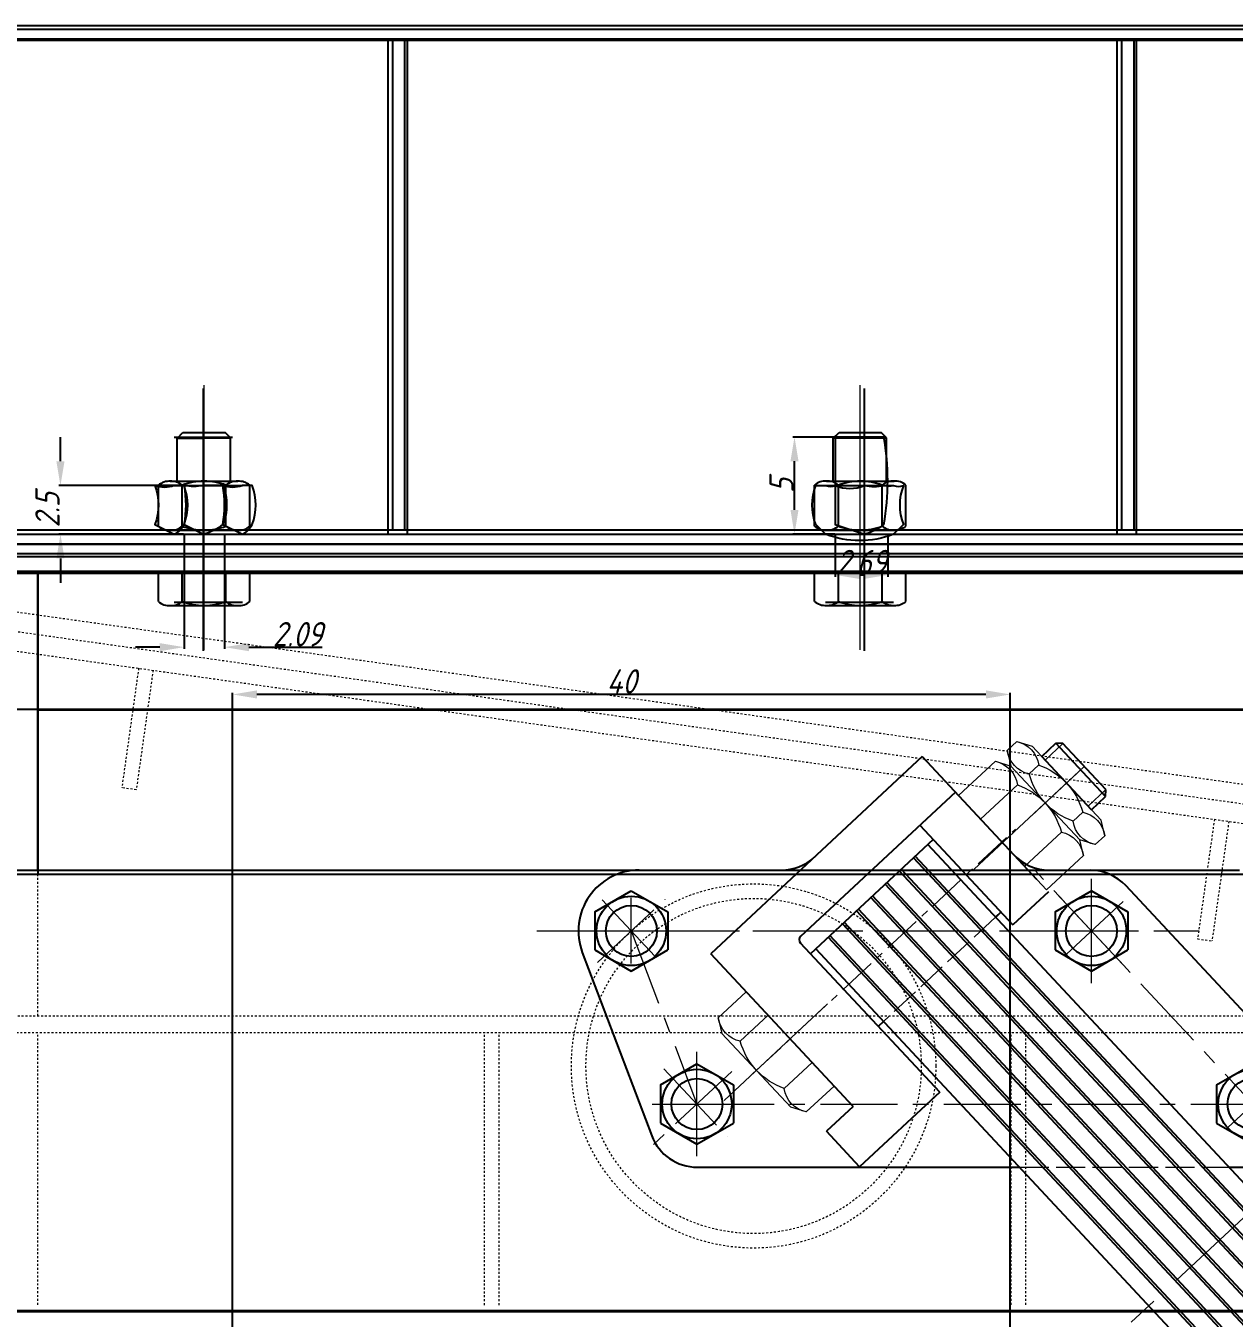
# Model space of a CAD drawing. Header units: millimetres. Extents: x 2787 to 6144, y -18 to 478.
# Drawn here: x 2854.4 to 2916.5, y 405.6 to 472.2 of the extents above; entities that cross this region are included whole.
import ezdxf

# ---------------------------------------------------------------- set-up
doc = ezdxf.new("R2010")
doc.units = ezdxf.units.MM
for name, pattern in [('ACAD_ISO02W100', [15, 12, -3]), ('CENTER', [50.8, 31.75, -6.35, 6.35, -6.35]), ('HIDDEN', [0.2, 0.1, -0.1])]:
    doc.linetypes.add(name, pattern=pattern)
for name, color, linetype in [('ADIM', 3, 'Continuous'), ('ADIM_CLEAN', 3, 'Continuous'), ('ADIM_CLEAN_L', 3, 'Continuous'), ('细实线', 7, 'Continuous')]:
    doc.layers.add(name, color=color, linetype=linetype)
for name, color, linetype, lineweight in [('中心线', 1, 'CENTER', 13), ('尺寸线', 22, 'Continuous', 13), ('虚线', 8, 'ACAD_ISO02W100', 13)]:
    doc.layers.add(name, color=color, linetype=linetype, lineweight=lineweight)
doc.styles.get("Standard").update_dxf_attribs({"font": 'gbeitc.shx', "bigfont": 'gbcbig.shx'})
doc.dimstyles.new('ADIM', dxfattribs={"dimscale": 0.5, "dimtxt": 2.5, "dimasz": 2.5, "dimexe": 0.18, "dimexo": 0.0625, "dimgap": 0.09, "dimtad": 1, "dimdec": 4, "dimzin": 0, "dimdsep": 46, "dimtxsty": 'Standard', "dimcen": 0.09, "dimadec": 0, "dimazin": 0, "dimtfac": 1, "dimtdec": 4, "dimtofl": 0, "dimtmove": 0, "dimatfit": 3, "dimfxl": 1, "dimtolj": 1, "dimtzin": 0, "dimarcsym": 0})

# ---------------------------------------------------------------- blocks, each defined once
blk = doc.blocks.new('555')
at = {"layer": '中心线', "lineweight": 0, "ltscale": 2}
blk.add_line((-25594.3, -65282.13), (-25594.3, -65308.04), dxfattribs=at)
at = {"layer": '尺寸线', "color": 7, "lineweight": 0, "ltscale": 2}
for p, q in [((-25620.85, -65291.66), (-25615.1, -65288.34)), ((-25615.1, -65288.34), (-25573.5, -65288.34)), ((-25567.75, -65291.66), (-25573.5, -65288.34)), ((-25620.85, -65291.66), (-25620.85, -65297.02)), ((-25607.57, -65291.66), (-25607.57, -65297.02)), ((-25581.02, -65291.66), (-25581.02, -65297.02)), ((-25567.75, -65291.66), (-25567.75, -65297.02)), ((-25620.85, -65297.02), (-25615.1, -65300.34)), ((-25567.75, -65297.02), (-25573.5, -65300.34)), ((-25615.1, -65300.34), (-25573.5, -65300.34))]:
    blk.add_line(p, q, dxfattribs=at)
for centre, radius, start, end in [((-25594.3, -65316.54), 28.2, 61.9143, 118.0857), ((-25614.21, -65301), 11.46, 54.6058, 125.3942), ((-25574.39, -65301), 11.46, 54.6058, 125.3942), ((-25614.21, -65287.68), 11.46, 234.6058, 305.3942), ((-25594.3, -65272.14), 28.2, 241.9143, 298.0857), ((-25574.39, -65287.68), 11.46, 234.6058, 305.3942)]:
    blk.add_arc(centre, radius, start, end, dxfattribs=at)
blk = doc.blocks.new('777')
at = {"color": 7, "linetype": 'Continuous'}
for p, q in [((-25148.65, -65202.87), (-25163.77, -65216.97)), ((-25148.65, -65202.87), (-25142.3, -65204.81)), ((-25142.3, -65204.81), (-25113.93, -65235.23)), ((-25139.59, -65212.58), (-25154.72, -65226.68)), ((-25163.77, -65216.97), (-25127.56, -65255.81)), ((-25121.49, -65231.99), (-25136.61, -65246.1)), ((-25112.43, -65241.7), (-25113.93, -65235.23)), ((-25112.43, -65241.7), (-25127.56, -65255.81))]:
    blk.add_line(p, q, dxfattribs=at)
for centre, radius, start, end in [((-25150.95, -65214.09), 11.46, 7.6058, 78.3942), ((-25148.73, -65239.25), 28.2, 14.9143, 71.0857), ((-25123.79, -65243.22), 11.46, 7.6058, 78.3942)]:
    blk.add_arc(centre, radius, start, end, dxfattribs=at)
at = {"layer": '中心线', "lineweight": 0, "ltscale": 2}
blk.add_line((-25112.07, -65205.06), (-25157.43, -65247.36), dxfattribs=at)
blk = doc.blocks.new('999')
at = {"color": 7, "linetype": 'Continuous'}
for p, q in [((-25312.38, -65252.03), (-25300.91, -65241.34)), ((-25264.7, -65280.17), (-25300.91, -65241.34)), ((-25303.33, -65261.74), (-25291.86, -65251.05)), ((-25312.38, -65252.03), (-25310.89, -65258.5)), ((-25282.52, -65288.93), (-25310.89, -65258.5)), ((-25285.22, -65281.16), (-25273.75, -65270.47)), ((-25276.17, -65290.87), (-25264.7, -65280.17)), ((-25276.17, -65290.87), (-25282.52, -65288.93))]:
    blk.add_line(p, q, dxfattribs=at)
for centre, radius, start, end in [((-25301.02, -65250.52), 11.46, 187.6058, 258.3942), ((-25276.08, -65254.48), 28.2, 194.9143, 251.0857), ((-25273.86, -65279.64), 11.46, 187.6058, 258.3942)]:
    blk.add_arc(centre, radius, start, end, dxfattribs=at)
at = {"layer": '中心线', "lineweight": 0, "ltscale": 2}
blk.add_line((-25310.02, -65286.13), (-25267.39, -65246.38), dxfattribs=at)
blk = doc.blocks.new('t')
at = {"color": 7, "linetype": 'Continuous'}
for p, q in [((320486.35, 196327.32), (320492.2, 196332.78)), ((320495.03, 196332.68), (320492.2, 196332.78)), ((320512.66, 196310.84), (320492.2, 196332.78)), ((320512.76, 196313.67), (320495.03, 196332.68)), ((320437.17, 196327.27), (320350.14, 196246.12)), ((320437.17, 196327.27), (320474.86, 196286.87)), ((320506.81, 196305.38), (320486.35, 196327.32)), ((320450.81, 196312.65), (320387.08, 196253.21)), ((320506.81, 196305.38), (320512.66, 196310.84)), ((320512.66, 196310.84), (320512.76, 196313.67)), ((320436.19, 196299.01), (320474.45, 196257.97)), ((320713.61, 195997.11), (320439.45, 196291.11)), ((320707.76, 195991.65), (320433.6, 196285.65)), ((320708.49, 195992.33), (320434.33, 196286.34)), ((320474.86, 196286.87), (320484.23, 196276.82)), ((320320.69, 196280.51), (320379.14, 196280.51)), ((320701.91, 195986.19), (320427.75, 196280.2)), ((320702.64, 195986.88), (320428.48, 196280.88)), ((320489.48, 196280.51), (320506.27, 196280.51)), ((320497.07, 196280.51), (320502.43, 196280.51)), ((320696.06, 195980.74), (320421.9, 196274.74)), ((320696.79, 195981.42), (320422.63, 196275.42)), ((320489.09, 196271.6), (320474.45, 196257.97)), ((320589.79, 196200.27), (320520.9, 196274.15)), ((320690.21, 195975.28), (320416.05, 196269.29)), ((320690.94, 195975.96), (320416.78, 196269.97)), ((320684.36, 195969.83), (320410.2, 196263.83)), ((320685.09, 195970.51), (320410.93, 196264.51)), ((320469.57, 196263.21), (320467.38, 196261.16)), ((320467.41, 196261.13), (320469.57, 196263.21)), ((320678.51, 195964.37), (320404.34, 196258.37)), ((320679.24, 195965.05), (320405.08, 196259.06)), ((320444.38, 196189.05), (320387.09, 196250.49)), ((320672.66, 195958.91), (320398.49, 196252.92)), ((320673.39, 195959.6), (320399.22, 196253.6)), ((320297.31, 196246.66), (320325.9, 196171.14)), ((320408.77, 196183.24), (320350.14, 196246.12)), ((320667.54, 195954.14), (320393.37, 196248.14)), ((320421.3, 196218.19), (320419.11, 196216.15)), ((320444.38, 196189.05), (320411.43, 196158.4)), ((320408.77, 196183.25), (320397.8, 196173.05)), ((320411.43, 196158.4), (320397.8, 196173.05)), ((320344.6, 196158.22), (320477.23, 196158.22)), ((320563.37, 196158.22), (320571.51, 196158.22)), ((320732.55, 196063.31), (320738.4, 196068.76)), ((320738.4, 196068.76), (320758.86, 196046.82)), ((320738.4, 196068.76), (320741.23, 196068.66)), ((320741.23, 196068.66), (320758.96, 196049.65)), ((320577.74, 196050.44), (320557.13, 196062.34)), ((320732.55, 196063.31), (320753.01, 196041.37)), ((320697.61, 196047.99), (320683, 196034.33)), ((320732.48, 196010.6), (320697.61, 196047.99)), ((320758.96, 196049.65), (320758.86, 196046.82)), ((320753.01, 196041.37), (320758.86, 196046.82)), ((320527.41, 196041.69), (320544.68, 195939.34)), ((320721.26, 195993.3), (320683, 196034.33)), ((320687.88, 196029.1), (320685.68, 196027.05)), ((320749.53, 195992.31), (320732.48, 196010.6)), ((320612.15, 196009.14), (320579.27, 195978.41)), ((320612.15, 196009.14), (320670.8, 195946.24)), ((320735.89, 196006.94), (320670.8, 195946.24)), ((320715.81, 195999.15), (320665.34, 195952.09)), ((320749.53, 195992.31), (320662.5, 195911.16)), ((320639.58, 195984.12), (320637.38, 195982.08)), ((320579.27, 195978.41), (320592.93, 195963.8)), ((320603.87, 195974.02), (320592.93, 195963.8)), ((320603.87, 195974.03), (320662.5, 195911.16)), ((320739.89, 195956.82), (320745.16, 195953.78)), ((320554.4, 195925.35), (320663.98, 195862.08)), ((320748.8, 195921.83), (320687.62, 195864.78))]:
    blk.add_line(p, q, dxfattribs=at)
blk.add_line((320441.64, 196293.16), (320391.18, 196246.1))
at = {"color": 1, "linetype": 'CENTER', "lineweight": 9, "ltscale": 2}
for p, q in [((320506.83, 196234), (320506.83, 196277.01)), ((320299.07, 196255.51), (320335.9, 196255.51)), ((320299.07, 196255.51), (320335.9, 196255.51)), ((320299.07, 196255.51), (320335.9, 196255.51)), ((320488.42, 196255.51), (320525.24, 196255.51)), ((320488.42, 196255.51), (320506.83, 196255.51)), ((320344.47, 196162.72), (320344.47, 196205.72)), ((320344.47, 196162.72), (320344.47, 196205.72)), ((320344.47, 196162.72), (320344.47, 196205.72)), ((320326.06, 196184.22), (320362.88, 196184.22)), ((320326.06, 196184.22), (320362.88, 196184.22)), ((320588.19, 196154.98), (320515.01, 196086.74)), ((320554.56, 196021.53), (320554.56, 196064.53)), ((320536.15, 196043.03), (320572.97, 196043.03)), ((320570.54, 195926.86), (320570.54, 195969.87)), ((320734.88, 195917.43), (320734.88, 195960.43)), ((320552.12, 195948.36), (320588.95, 195948.36)), ((320716.46, 195938.93), (320753.29, 195938.93)), ((320678.28, 195867.51), (320678.28, 195910.51)), ((320678.28, 195867.51), (320678.28, 195910.51)), ((320659.87, 195886.15), (320696.7, 195886.15)), ((320659.87, 195886.15), (320696.7, 195886.15))]:
    blk.add_line(p, q, dxfattribs=at)
at = {"color": 150, "ltscale": 2}
for p, q in [((320302.48, 196263.36), (320317.48, 196272.02)), ((320317.48, 196272.02), (320332.48, 196263.36)), ((320491.83, 196263.36), (320506.83, 196272.02)), ((320506.83, 196272.02), (320521.83, 196263.36)), ((320302.48, 196263.36), (320302.48, 196247.65)), ((320332.48, 196263.36), (320332.48, 196247.65)), ((320491.83, 196263.36), (320491.83, 196247.65)), ((320521.83, 196263.36), (320521.83, 196247.65)), ((320302.48, 196247.65), (320317.48, 196238.99)), ((320317.48, 196238.99), (320332.48, 196247.65)), ((320491.83, 196247.65), (320506.83, 196238.99)), ((320506.83, 196238.99), (320521.83, 196247.65)), ((320329.47, 196192.07), (320344.47, 196200.73)), ((320344.47, 196200.73), (320359.47, 196192.07)), ((320558.31, 196192.07), (320573.31, 196200.73)), ((320573.31, 196200.73), (320588.31, 196192.07)), ((320329.47, 196192.07), (320329.47, 196176.36)), ((320359.47, 196192.07), (320359.47, 196176.36)), ((320558.31, 196192.07), (320558.31, 196176.36)), ((320588.31, 196192.07), (320588.31, 196176.36)), ((320329.47, 196176.36), (320344.47, 196167.7)), ((320344.47, 196167.7), (320359.47, 196176.36)), ((320558.31, 196176.36), (320573.31, 196167.7)), ((320573.31, 196167.7), (320588.31, 196176.36)), ((320539.56, 196050.88), (320554.56, 196059.55)), ((320554.56, 196059.55), (320569.56, 196050.88)), ((320539.56, 196050.88), (320539.56, 196035.18)), ((320569.56, 196050.88), (320569.56, 196035.18)), ((320539.56, 196035.18), (320554.56, 196026.52)), ((320554.56, 196026.52), (320569.56, 196035.18)), ((320555.54, 195956.22), (320570.54, 195964.88)), ((320570.54, 195964.88), (320585.54, 195956.22)), ((320555.54, 195956.22), (320555.54, 195940.51)), ((320585.54, 195956.22), (320585.54, 195940.51)), ((320719.88, 195946.78), (320734.88, 195955.44)), ((320734.88, 195955.44), (320749.88, 195946.78)), ((320719.88, 195946.78), (320719.88, 195931.08)), ((320749.88, 195946.78), (320749.88, 195931.08)), ((320555.54, 195940.51), (320570.54, 195931.85)), ((320570.54, 195931.85), (320585.54, 195940.51)), ((320719.88, 195931.08), (320734.88, 195922.42)), ((320734.88, 195922.42), (320749.88, 195931.08)), ((320663.28, 195894.01), (320678.28, 195902.67)), ((320678.28, 195902.67), (320693.28, 195894.01)), ((320663.28, 195894.01), (320663.28, 195878.3)), ((320693.28, 195894.01), (320693.28, 195878.3)), ((320663.28, 195878.3), (320678.28, 195869.64)), ((320678.28, 195869.64), (320693.28, 195878.3))]:
    blk.add_line(p, q, dxfattribs=at)
for centre in [(320317.48, 196255.51), (320506.83, 196255.51), (320344.47, 196184.22), (320573.31, 196184.22), (320554.56, 196043.03), (320570.54, 195948.36), (320734.88, 195938.93), (320678.28, 195886.15)]:
    blk.add_circle(centre, 14.3, dxfattribs=at)
at = {"color": 7, "linetype": 'Continuous'}
for centre in [(320317.49, 196255.51), (320506.83, 196255.51), (320344.47, 196184.22), (320573.31, 196184.22), (320554.56, 196043.03), (320570.54, 195948.36), (320734.88, 195938.93), (320678.28, 195886.15)]:
    blk.add_circle(centre, 10.5, dxfattribs=at)
for centre, radius, start, end in [((320379.14, 196300.51), 20, 270, 313), ((320489.48, 196300.51), 20, 223, 270), ((320320.69, 196255.51), 25, 90, 200.7319), ((320506.27, 196260.51), 20, 43, 90), ((320388.55, 196251.86), 2, 133.01, 223.01), ((320571.51, 196183.22), 25, 270, 43), ((320344.6, 196178.22), 20, 200.7319, 270), ((320547.13, 196045.02), 20, 60, 189.5778), ((320735.16, 195936.46), 20, 313, 60), ((320564.4, 195942.67), 20, 189.5778, 240), ((320673.98, 195879.4), 20, 240, 313)]:
    blk.add_arc(centre, radius, start, end, dxfattribs=at)
at = {"color": 7}
blk.add_arc((320747.39, 195969.81), 15, 133, 240, dxfattribs=at)
at = {"layer": '中心线', "lineweight": 0, "ltscale": 0.5}
blk.add_line((320367.33, 196196.6), (320475.54, 196297.44), dxfattribs=at)
at = {"layer": '中心线', "color": 1, "linetype": 'CENTER'}
for p, q in [((320521.69, 196239.57), (320483.43, 196280.6)), ((320303.56, 196242.52), (320331.46, 196268.53)), ((320305.53, 196268.32), (320330.41, 196241.65)), ((320317.48, 196242.09), (320317.48, 196269.09)), ((320492.5, 196270.87), (320594.94, 196161.02)), ((320519.82, 196267.62), (320492.62, 196242.25)), ((320278.54, 196255.51), (320550.95, 196255.51)), ((320317.48, 196255.51), (320506.83, 196255.51)), ((320317.48, 196255.51), (320344.47, 196184.22)), ((320358.89, 196197.66), (320326.65, 196167.6)), ((320330.89, 196198.77), (320356.93, 196170.86)), ((320344.47, 196170.8), (320344.47, 196197.8)), ((320586.16, 196196.2), (320559.28, 196171.13)), ((320344.47, 196184.22), (320573.31, 196184.22))]:
    blk.add_line(p, q, dxfattribs=at)
at = {"layer": '中心线', "lineweight": 0, "ltscale": 2}
blk.add_line((320609.9, 195928.42), (320769.14, 196076.92), dxfattribs=at)
at = {"layer": '尺寸线', "color": 7, "lineweight": 0, "ltscale": 2}
for p, q in [((320487.71, 196325.86), (320495.03, 196332.68)), ((320505.45, 196306.85), (320512.76, 196313.67)), ((320733.92, 196061.84), (320741.23, 196068.66)), ((320751.65, 196042.83), (320758.96, 196049.65))]:
    blk.add_line(p, q, dxfattribs=at)
at = {"layer": '虚线', "color": 251, "linetype": 'HIDDEN'}
blk.add_line((320489.48, 196280.51), (320497.07, 196280.51), dxfattribs=at)
at = {"layer": '虚线'}
for p, q in [((320467.38, 196261.16), (320421.3, 196218.19)), ((320477.23, 196158.22), (320563.37, 196158.22)), ((320685.65, 196027.09), (320639.58, 195984.12)), ((320685.68, 196027.05), (320670.72, 196013.1))]:
    blk.add_line(p, q, dxfattribs=at)
at = {"layer": '虚线', "color": 8, "linetype": 'HIDDEN'}
blk.add_line((320577.74, 196050.44), (320647.08, 196010.4), dxfattribs=at)
at = {"layer": '虚线', "color": 251, "linetype": 'HIDDEN'}
blk.add_arc((320489.48, 196300.51), 20, 223, 270, dxfattribs=at)
at = {"layer": '虚线'}
blk.add_arc((320657.08, 196027.72), 20, 240, 313, dxfattribs=at)
at = {"color": 7, "linetype": 'Continuous', "xscale": -1, "rotation": 312.9999999999861}
blk.add_blockref('555', (350790.18, 259561.38), dxfattribs=at)
at = {"color": 7, "linetype": 'Continuous', "rotation": 313}
blk.add_blockref('555', (385946.92, 221860.39), dxfattribs=at)
at = {"layer": '尺寸线', "color": 7, "lineweight": 0, "xscale": -1, "rotation": 265.9999999999861}
for name, p in [('777', (387301.8, 216825.55)), ('999', (387248.27, 216879.91))]:
    blk.add_blockref(name, p, dxfattribs=at)
at = {"layer": '尺寸线', "color": 7, "lineweight": 0}
for name, p in [('777', (345862.12, 261264.17)), ('999', (345912.23, 261207.38))]:
    blk.add_blockref(name, p, dxfattribs=at)
blk = doc.blocks.new('*D280')
at = {"layer": 'ADIM', "color": 0, "lineweight": -2, "transparency": 16777216}
for p, q in [((2865, 358.531), (2865, 437.842)), ((2903.75, 437.752), (2866.25, 437.752)), ((2905, 358.531), (2905, 437.842))]:
    blk.add_line(p, q, dxfattribs=at)
at = {"layer": 'ADIM', "color": 0, "transparency": 16777216}
for points in [[(2866.25, 437.96), (2866.25, 437.543), (2865, 437.752)], [(2903.75, 437.96), (2903.75, 437.543), (2905, 437.752)]]:
    blk.add_solid(points, dxfattribs=at)
at = {"layer": 'Defpoints', "color": 0, "transparency": 16777216}
for p in [(2865, 437.752), (2865, 358.5), (2905, 358.5)]:
    blk.add_point(p, dxfattribs=at)
at = {"layer": 'ADIM', "color": 0, "transparency": 16777216, "insert": (2885, 438.422), "char_height": 1.25, "attachment_point": 5}
blk.add_mtext('\\A1;40', dxfattribs=at)
blk = doc.blocks.new('*D287')
at = {"layer": 'ADIM', "color": 0, "lineweight": -2, "transparency": 16777216}
for p, q in [((2896, 445.969), (2896, 443.81)), ((2898.695, 445.969), (2898.695, 443.81)), ((2897.25, 443.9), (2897.445, 443.9))]:
    blk.add_line(p, q, dxfattribs=at)
at = {"layer": 'ADIM', "color": 0, "transparency": 16777216}
for points in [[(2897.25, 444.108), (2897.25, 443.692), (2896, 443.9)], [(2897.445, 444.108), (2897.445, 443.692), (2898.695, 443.9)]]:
    blk.add_solid(points, dxfattribs=at)
at = {"layer": 'Defpoints', "color": 0, "transparency": 16777216}
for p in [(2896, 446), (2898.695, 446), (2898.695, 443.9)]:
    blk.add_point(p, dxfattribs=at)
at = {"layer": 'ADIM', "color": 0, "transparency": 16777216, "insert": (2897.347, 444.57), "char_height": 1.25, "attachment_point": 5}
blk.add_mtext('\\A1;2.69', dxfattribs=at)
blk = doc.blocks.new('*D288')
at = {"layer": 'ADIM', "color": 0, "lineweight": -2, "transparency": 16777216}
for p, q in [((2895.969, 451), (2893.81, 451)), ((2893.9, 447.25), (2893.9, 449.75)), ((2895.969, 446), (2893.81, 446))]:
    blk.add_line(p, q, dxfattribs=at)
at = {"layer": 'ADIM', "color": 0, "transparency": 16777216}
for points in [[(2893.692, 449.75), (2894.108, 449.75), (2893.9, 451)], [(2893.692, 447.25), (2894.108, 447.25), (2893.9, 446)]]:
    blk.add_solid(points, dxfattribs=at)
at = {"layer": 'Defpoints', "color": 0, "transparency": 16777216}
for p in [(2893.9, 451), (2896, 451), (2896, 446)]:
    blk.add_point(p, dxfattribs=at)
at = {"layer": 'ADIM', "color": 0, "transparency": 16777216, "insert": (2893.23, 448.5), "char_height": 1.25, "attachment_point": 5, "rotation": 90}
blk.add_mtext('\\A1;5', dxfattribs=at)
blk = doc.blocks.new('*D291')
at = {"layer": 'ADIM', "color": 0, "lineweight": -2, "transparency": 16777216}
for p, q in [((2862.5, 445.969), (2862.5, 440.094)), ((2864.587, 445.969), (2864.587, 440.094)), ((2861.25, 440.184), (2860, 440.184)), ((2865.837, 440.184), (2869.598, 440.184))]:
    blk.add_line(p, q, dxfattribs=at)
at = {"layer": 'ADIM', "color": 0, "transparency": 16777216}
for points in [[(2861.25, 440.393), (2861.25, 439.976), (2862.5, 440.184)], [(2865.837, 440.393), (2865.837, 439.976), (2864.587, 440.184)]]:
    blk.add_solid(points, dxfattribs=at)
at = {"layer": 'Defpoints', "color": 0, "transparency": 16777216}
for p in [(2862.5, 446), (2864.587, 446), (2864.587, 440.184)]:
    blk.add_point(p, dxfattribs=at)
at = {"layer": 'ADIM', "color": 0, "transparency": 16777216, "insert": (2868.343, 440.854), "char_height": 1.25, "attachment_point": 5}
blk.add_mtext('\\A1;2.09', dxfattribs=at)
blk = doc.blocks.new('*D292')
at = {"layer": 'ADIM', "color": 0, "lineweight": -2, "transparency": 16777216}
for p, q in [((2856.143, 449.75), (2856.143, 451)), ((2862.469, 448.5), (2856.053, 448.5)), ((2862.469, 446), (2856.053, 446)), ((2856.143, 444.75), (2856.143, 443.5))]:
    blk.add_line(p, q, dxfattribs=at)
at = {"layer": 'ADIM', "color": 0, "transparency": 16777216}
for points in [[(2855.935, 449.75), (2856.352, 449.75), (2856.143, 448.5)], [(2855.935, 444.75), (2856.352, 444.75), (2856.143, 446)]]:
    blk.add_solid(points, dxfattribs=at)
at = {"layer": 'Defpoints', "color": 0, "transparency": 16777216}
for p in [(2856.143, 448.5), (2862.5, 448.5), (2862.5, 446)]:
    blk.add_point(p, dxfattribs=at)
at = {"layer": 'ADIM', "color": 0, "transparency": 16777216, "insert": (2855.473, 447.25), "char_height": 1.25, "attachment_point": 5, "rotation": 90}
blk.add_mtext('\\A1;2.5', dxfattribs=at)

msp = doc.modelspace()

# ---------------------------------------------------------------- linework, layer by layer
at = {"color": 7, "linetype": 'Continuous'}
for p, q in [((2959.0059, 472.16247), (2834.44585, 472.16247)), ((2958.57248, 471.41247), (2834.44585, 471.41247)), ((2873.23849, 446.21245), (2873.23849, 471.41247)), ((2873.86349, 446.21245), (2873.86349, 471.41247)), ((2910.73849, 446.21245), (2910.73849, 471.41247)), ((2911.36349, 446.21245), (2911.36349, 471.41247)), ((2862.13822, 450.93119), (2862.44152, 451.22567)), ((2862.13822, 450.93119), (2864.88822, 450.9588)), ((2862.44152, 451.22567), (2864.60723, 451.22567)), ((2864.88822, 450.9588), (2864.60723, 451.22567)), ((2864.88822, 448.72567), (2864.88822, 450.9588)), ((2895.88822, 450.93708), (2896.19152, 451.23156)), ((2895.88822, 450.93708), (2898.63822, 450.96469)), ((2896.19152, 451.23156), (2898.35723, 451.23156)), ((2898.63822, 450.96469), (2898.35723, 451.23156)), ((2898.63822, 448.73156), (2898.63822, 450.96469)), ((2862.13822, 448.72567), (2862.13822, 450.93119)), ((2895.88822, 448.73156), (2895.88822, 450.93708)), ((2861.17926, 446.40708), (2861.17926, 448.51927)), ((2861.79269, 448.72567), (2865.27119, 448.72567)), ((2862.40613, 446.40708), (2862.40613, 448.51927)), ((2864.65775, 446.40708), (2864.65775, 448.51927)), ((2865.88462, 446.40708), (2865.88462, 448.51927)), ((2894.92926, 446.41297), (2894.92926, 448.52516)), ((2895.54269, 448.73156), (2899.02119, 448.73156)), ((2896.15613, 446.41297), (2896.15613, 448.52516)), ((2898.40775, 446.41297), (2898.40775, 448.52516)), ((2899.63462, 446.41297), (2899.63462, 448.52516)), ((2944.00964, 446.21245), (2826.60263, 446.21245)), ((2861.79269, 446.20067), (2865.27119, 446.20067)), ((2895.54269, 446.20656), (2899.02119, 446.20656)), ((2944.10235, 445.46245), (2826.60263, 445.46245)), ((2944.44066, 445.46245), (2826.60263, 445.46245)), ((2944.10235, 444.83745), (2826.60263, 444.83745)), ((2834.47763, 444.08745), (2942.80429, 444.08745)), ((2854.97763, 428.70611), (2854.97763, 444.08745)), ((2861.17926, 444.07567), (2865.88462, 444.07567)), ((2861.17926, 442.53208), (2861.17926, 444.07567)), ((2862.40613, 442.53208), (2862.40613, 444.07567)), ((2864.65775, 442.53208), (2864.65775, 444.07567)), ((2865.88462, 442.53208), (2865.88462, 444.07567)), ((2894.92926, 444.08156), (2899.63462, 444.08156)), ((2894.92926, 442.53797), (2894.92926, 444.08156)), ((2896.15613, 442.53797), (2896.15613, 444.08156)), ((2898.40775, 442.53797), (2898.40775, 444.08156)), ((2899.63462, 442.53797), (2899.63462, 444.08156)), ((2861.79269, 442.32567), (2865.27119, 442.32567)), ((2895.54269, 442.33156), (2899.02119, 442.33156)), ((2854.97763, 436.96245), (2917.54638, 436.96245)), ((2834.47763, 428.70611), (2916.78722, 428.70611)), ((2834.47763, 406.04498), (2924.04359, 406.04498))]:
    msp.add_line(p, q, dxfattribs=at)
for centre, radius, start, end in [((2861.74841, 447.8425), 0.88429, 87.1298859, 130.0632782), ((2861.83697, 447.8425), 0.88429, 49.9367218, 92.8701141), ((2863.56031, 445.3974), 3.32839, 90.4883334, 110.28977), ((2863.50357, 445.3974), 3.32839, 69.71023, 89.5116666), ((2865.22691, 447.8425), 0.88429, 87.1298859, 130.0632782), ((2865.31546, 447.8425), 0.88429, 49.9367218, 92.8701141), ((2895.49841, 447.84839), 0.88429, 87.1298859, 130.0632782), ((2895.58697, 447.84839), 0.88429, 49.9367218, 92.8701141), ((2897.31031, 445.40329), 3.32839, 90.4883334, 110.28977), ((2897.25357, 445.40329), 3.32839, 69.71023, 89.5116666), ((2898.97691, 447.84839), 0.88429, 87.1298859, 130.0632782), ((2899.06546, 447.84839), 0.88429, 49.9367218, 92.8701141), ((2861.74841, 447.08385), 0.88429, 229.9367218, 272.8701141), ((2861.83697, 447.08385), 0.88429, 267.1298859, 310.0632782), ((2863.56031, 449.52894), 3.32839, 249.71023, 269.5116666), ((2863.50357, 449.52894), 3.32839, 270.4883334, 290.28977), ((2865.22691, 447.08385), 0.88429, 229.9367218, 272.8701141), ((2865.31546, 447.08385), 0.88429, 267.1298859, 310.0632782), ((2895.49841, 447.08974), 0.88429, 229.9367218, 272.8701141), ((2895.58697, 447.08974), 0.88429, 267.1298859, 310.0632782), ((2897.31031, 449.53483), 3.32839, 249.71023, 269.5116666), ((2897.25357, 449.53483), 3.32839, 270.4883334, 290.28977), ((2898.97691, 447.08974), 0.88429, 229.9367218, 272.8701141), ((2899.06546, 447.08974), 0.88429, 267.1298859, 310.0632782), ((2861.74841, 443.20885), 0.88429, 229.9367218, 272.8701141), ((2861.83697, 443.20885), 0.88429, 267.1298859, 310.0632782), ((2863.56031, 445.65394), 3.32839, 249.71023, 269.5116666), ((2863.50357, 445.65394), 3.32839, 270.4883334, 290.28977), ((2865.22691, 443.20885), 0.88429, 229.9367218, 272.8701141), ((2865.31546, 443.20885), 0.88429, 267.1298859, 310.0632782), ((2895.49841, 443.21474), 0.88429, 229.9367218, 272.8701141), ((2895.58697, 443.21474), 0.88429, 267.1298859, 310.0632782), ((2897.31031, 445.65983), 3.32839, 249.71023, 269.5116666), ((2897.25357, 445.65983), 3.32839, 270.4883334, 290.28977), ((2898.97691, 443.21474), 0.88429, 229.9367218, 272.8701141), ((2899.06546, 443.21474), 0.88429, 267.1298859, 310.0632782)]:
    msp.add_arc(centre, radius, start, end, dxfattribs=at)
at = {"layer": 'ADIM_CLEAN'}
for points in [[(2896, 451), (2896, 446.5), (2897.5, 446, 0.0866157), (2898.5, 446.5, 0.0866157), (2898.5, 451)], [(2862.5, 448.5), (2862, 448.5, -0.18955484), (2861, 448.5, -0.18955484), (2861, 446.5), (2862, 446, 0.18955484), (2862.5, 446.5, 0.18955484)], [(2864.5, 448.5), (2863.5, 448.5, -0.0866157), (2862.5, 448.5, -0.0866157), (2862.5, 446.5), (2863.5, 446, 0.0866157), (2864.5, 446.5, 0.0866157)], [(2864.5, 446.5), (2865.5, 446, 0.18955484), (2866, 446.5, 0.18955484), (2866, 448.5), (2865.5, 448.5, -0.18955484), (2864.5, 448.5, -0.18955484)], [(2895, 448.5), (2895.5, 448.5, 0.18955484), (2896, 448.5, 0.18955484), (2897.5, 448.5, 0.0866157), (2898.5, 448.5, 0.0866157), (2899, 448.5, 0.18955484), (2899.5, 448.5, 0.18955484), (2899.5, 446.5), (2899, 446, -0.18955484), (2895.5, 446), (2895, 446.5, -0.18955484)]]:
    msp.add_lwpolyline(points, format="xyb", close=True, dxfattribs=at)
at = {"layer": 'ADIM_CLEAN_L'}
for p, q in [((2834.5, 472), (2959, 472)), ((2834.5, 471.5), (2958.5, 471.5)), ((2873, 446), (2873, 471.5)), ((2874, 446), (2874, 471.5)), ((2910.5, 446), (2910.5, 471.5)), ((2911.5, 446), (2911.5, 471.5)), ((2863.5, 440), (2863.5, 453.5)), ((2897.5, 440), (2897.5, 453.5)), ((2862, 451), (2865, 451)), ((2862, 448.5), (2865.5, 448.5)), ((2895.5, 448.5), (2899, 448.5)), ((2826.5, 446), (2944, 446)), ((2862, 446), (2865.5, 446)), ((2826.5, 445.5), (2944.5, 445.5)), ((2826.5, 445), (2944, 445)), ((2827.5, 444), (2943, 444)), ((2855, 428.5), (2855, 444)), ((2862, 442.5), (2865.5, 442.5)), ((2895.5, 442.5), (2899, 442.5)), ((2834.5, 437), (2938.5, 437)), ((2834.5, 428.5), (2917, 428.5)), ((2834.5, 406), (2924, 406))]:
    msp.add_line(p, q, dxfattribs=at)
at = {"layer": '中心线'}
for p, q in [((2863.53194, 440.04947), (2863.53194, 453.67144)), ((2897.28194, 440.05536), (2897.28194, 453.67733))]:
    msp.add_line(p, q, dxfattribs=at)
at = {"layer": '尺寸线'}
for p, q in [((2863.53194, 440.04947), (2863.53194, 453.67144)), ((2897.28194, 440.05536), (2897.28194, 453.67733))]:
    msp.add_line(p, q, dxfattribs=at)
at = {"layer": '虚线', "color": 251, "linetype": 'HIDDEN'}
for p, q in [((2835.47763, 444.58812), (2941.27524, 429.71924)), ((2835.54638, 443.56863), (2941.13607, 428.72897)), ((2835.47763, 442.56847), (2940.9969, 427.7387)), ((2860.16391, 439.09904), (2859.29937, 432.94748)), ((2860.90661, 438.99466), (2860.04207, 432.8431)), ((2860.04207, 432.8431), (2859.29937, 432.94748)), ((2915.4975, 431.32241), (2914.63285, 425.17011)), ((2916.2402, 431.21803), (2915.37555, 425.06573)), ((2854.97763, 421.20611), (2854.97763, 428.70611)), ((2914.63285, 425.17011), (2915.37555, 425.06573)), ((2835.54638, 421.20611), (2927.78223, 421.20611)), ((2927.78223, 420.33999), (2835.47763, 420.33999)), ((2854.97763, 406.33999), (2854.97763, 420.33999)), ((2877.95426, 406.32634), (2877.95426, 420.32634)), ((2878.70426, 406.32634), (2878.70426, 420.32634)), ((2905.04638, 406.33999), (2905.04638, 420.33999)), ((2905.79638, 406.33999), (2905.79638, 420.33999))]:
    msp.add_line(p, q, dxfattribs=at)
for radius in [9.375, 8.625]:
    msp.add_circle((2891.79638, 418.62808), radius, dxfattribs=at)

# ---------------------------------------------------------------- block references
at = {"layer": '细实线', "color": 7, "xscale": 0.125, "yscale": 0.125, "zscale": 0.125}
msp.add_blockref('t', (-37154.17779, -24106.35703), dxfattribs=at)

# ---------------------------------------------------------------- dimensions: what is measured, and where the dimension line sits
at = {"layer": 'ADIM'}
for base, p1, p2, text, picture, middle in [((2856.14346, 448.5), (2862.5, 446), (2862.5, 448.5), '2.5', '*D292', (2855.47346, 447.25)), ((2893.9, 451), (2896, 446), (2896, 451), '5', '*D288', (2893.23, 448.5))]:
    dim = msp.add_linear_dim(base=base, p1=p1, p2=p2, angle=90, text=text, dimstyle='ADIM', dxfattribs=at)
    dim.commit()
    dim.dimension.update_dxf_attribs({"geometry": picture, "text_midpoint": middle})
for base, p1, p2, text, picture, middle in [((2864.58662, 440.18446), (2862.5, 446), (2864.58662, 446), '2.09', '*D291', (2868.34255, 440.85446)), ((2898.69489, 443.9), (2896, 446), (2898.69489, 446), '2.69', '*D287', (2897.34744, 444.57))]:
    dim = msp.add_linear_dim(base=base, p1=p1, p2=p2, text=text, dimstyle='ADIM', dxfattribs=at)
    dim.commit()
    dim.dimension.update_dxf_attribs({"geometry": picture, "text_midpoint": middle})
dim = msp.add_aligned_dim(p1=(2905, 358.5), p2=(2865, 358.5), distance=-79.25167, text='40', dimstyle='ADIM', dxfattribs=at)
dim.commit()
dim.dimension.update_dxf_attribs({"geometry": '*D280', "text_midpoint": (2885, 438.42167)})

doc.saveas('drawing.dxf')
